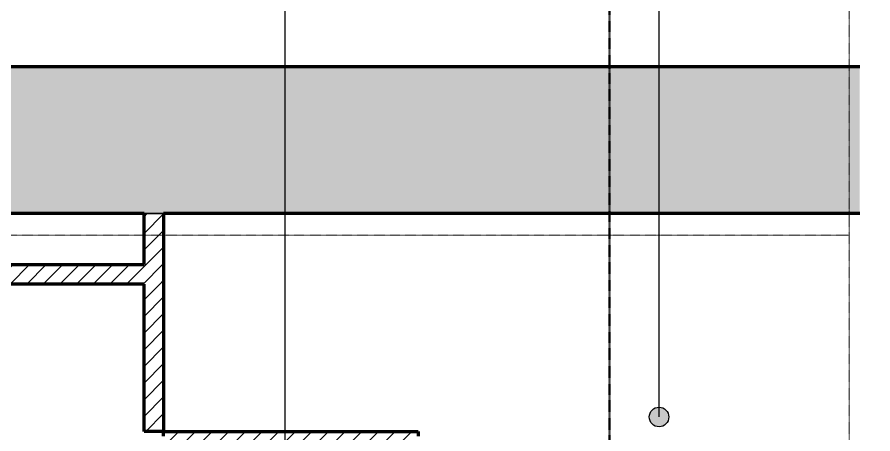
# Model space of a CAD drawing. Header units: millimetres. Extents: x -853228 to -744682, y -17776 to 32484.
# Drawn here: x -787378 to -778642, y 10169 to 14417 of the extents above; entities that cross this region are included whole.
import ezdxf

# ---------------------------------------------------------------- set-up
doc = ezdxf.new("R2010")
doc.units = ezdxf.units.MM
doc.linetypes.add('DPA_Grid _ Level 100', pattern=[10, 5.5, -1.6, 1.3, -1.6])
for name, color, linetype, lineweight in [('A-FLOR-E', 2, 'Continuous', 35), ('A-ROOM-IDEN', 3, 'Continuous', 25), ('A-WALL', 5, 'Continuous', 35), ('A-WALL-PATT', 1, 'Continuous', 9), ('G-ANNO-SECL', 3, 'Continuous', 9), ('S-GRID', 251, 'Continuous', 9)]:
    doc.layers.add(name, color=color, linetype=linetype, lineweight=lineweight)
pattern_1 = [(45, (0, 0), (-84.852814, 84.852814), [])]

# ---------------------------------------------------------------- blocks, each defined once
blk = doc.blocks.new('*U393')
at = {"layer": 'S-GRID', "linetype": 'DPA_Grid _ Level 100'}
for p, q in [((22800, -21354.7), (22800, 16961.2)), ((22800, 8615), (-50209.7, 8615))]:
    blk.add_line(p, q, dxfattribs=at)

msp = doc.modelspace()

# ---------------------------------------------------------------- hatches: boundary and pattern name
at = {"layer": 'A-ROOM-IDEN'}
h = msp.add_hatch(color=256, dxfattribs=at)
edge = h.paths.add_edge_path()
edge.add_arc((-780824.7, 10340.9), 100, 0, 360)
at = {"layer": 'A-WALL-PATT', "lineweight": 9}
h = msp.add_hatch(dxfattribs=at)
h.set_pattern_fill('FP_1', color=256, style=0, pattern_type=2)
h.set_pattern_definition([(50, (0, 0), (728.7365, -63.75582), [76.2, -838.2]), (355, (0, 0), (-140.9716, 764.2276), [60.96, -670.56]), (100.451, (60.7, -5.3), (587.77, 700.46675), [64.76, -712.36]), (46.184, (0, 203.2), (1084.3162, -168.171), [114.3, -1257.3]), (96.636, (90.4, 189.2), (949.6099, 989.7098), [97.14, -1068.54]), (351.184, (0, 203.2), (949.6206, 989.7012), [91.44, -1005.84]), (21, (101.6, 152.4), (606.45787, -409.06057), [76.2, -838.2]), (326, (101.6, 152.4), (247.20834, 736.7529), [60.96, -670.56]), (71.451, (152.14, 118.3), (853.66825, 327.6855), [64.76, -712.36]), (37.5, (0, 0), (12.35469, 338.22012), [33.528, -628.904, 33.528, -647.192, -673.1]), (37.5, (0, 0), (12.35469, 338.22012), [-1343.152, 33.528, -639.572]), (7.5, (0, 0), (267.27887, 400.72213), [33.528, -354.584, 33.528, -613.664, -256.54]), (7.5, (0, 0), (267.27887, 400.72213), [-1035.304, 33.528, -223.012]), (327.5, (-226.57, 0), (542.36333, -22.915345), [33.528, -220.472, 33.528, -758.952, -1051.56]), (327.5, (-226.57, 0), (542.36333, -22.915345), [-1046.48, 33.528, -1018.032]), (317.5, (-328.17, 0), (592.51696, 101.7071), [33.528, -296.672, 33.528, -492.76, -746.76]), (317.5, (-328.17, 0), (592.51696, 101.7071), [-856.488, 33.528, -713.232])])
h.paths.add_polyline_path([(-778775, 12414), (-778775, 13914), (-848907.4, 13914), (-848907.4, 12414), (-785882.4, 12414)])
h = msp.add_hatch(dxfattribs=at)
h.set_pattern_fill('FP_2', color=256, style=0, pattern_type=2)
h.set_pattern_definition(pattern_1)
h.paths.add_polyline_path([(-785882.4, 11894), (-785882.4, 12414), (-786082.4, 12414), (-786082.4, 11894)])
h = msp.add_hatch(dxfattribs=at)
h.set_pattern_fill('FP_2', color=256, style=0, pattern_type=2)
h.set_pattern_definition(pattern_1)
h.paths.add_polyline_path([(-785882.4, 11694), (-785882.4, 11894), (-826682.4, 11894), (-826682.4, 11694), (-786082.4, 11694)])
h = msp.add_hatch(dxfattribs=at)
h.set_pattern_fill('FP_2', color=256, style=0, pattern_type=2)
h.set_pattern_definition(pattern_1)
h.paths.add_polyline_path([(-785882.4, 10194), (-785882.4, 11694), (-786082.4, 11694), (-786082.4, 10194)])
h = msp.add_hatch(dxfattribs=at)
h.set_pattern_fill('FP_2', color=256, style=0, pattern_type=2)
h.set_pattern_definition(pattern_1)
h.paths.add_polyline_path([(-783282.4, 9994), (-783282.4, 10194), (-785882.4, 10194), (-785882.4, 9994)])

# ---------------------------------------------------------------- linework, layer by layer
msp.add_spline([(-835882.4, 3579), (-801682.4, 12088.5), (-758836, 27096.5), (-744682.4, 3579)], degree=3)
at = {"layer": 'A-FLOR-E'}
for p, q in [((-848907.4, 12414), (-778775, 12414)), ((-778775, 12414), (-848907.4, 12414)), ((-848907.4, 12414), (-778775, 12414)), ((-778775, 12414), (-848907.4, 12414))]:
    msp.add_line(p, q, dxfattribs=at)
at = {"layer": 'A-ROOM-IDEN'}
for p, q in [((-784640.8, 8324.8), (-784640.8, 17897.7)), ((-780824.7, 10340.9), (-780824.7, 16394.9))]:
    msp.add_line(p, q, dxfattribs=at)
msp.add_circle((-780824.7, 10340.9), 100, dxfattribs=at)
at = {"layer": 'A-WALL', "color": 7, "lineweight": 70}
for p, q in [((-847407.4, 13914), (-778775, 13914)), ((-786082.4, 12414), (-807982.4, 12414)), ((-786082.4, 11894), (-786082.4, 12414)), ((-778775, 12414), (-785882.4, 12414)), ((-785882.4, 12414), (-785882.4, 11894)), ((-807982.4, 11894), (-786082.4, 11894)), ((-785882.4, 11894), (-785882.4, 11694)), ((-786082.4, 11694), (-807982.4, 11694)), ((-786082.4, 10194), (-786082.4, 11694)), ((-785882.4, 11694), (-785882.4, 10194)), ((-785882.4, 10194), (-786082.4, 10194)), ((-785882.4, 10194), (-783282.4, 10194)), ((-785882.4, 10144), (-785882.4, 10194)), ((-783282.4, 10194), (-783282.4, 10144))]:
    msp.add_line(p, q, dxfattribs=at)
at = {"layer": 'A-WALL', "lineweight": 9}
msp.add_line((-786082.4, 12414), (-785882.4, 12414), dxfattribs=at)
at = {"layer": 'G-ANNO-SECL', "linetype": 'DPA_Grid _ Level 100', "lineweight": 50}
msp.add_line((-781329.4, 20644), (-781329.4, -16698.9), dxfattribs=at)

# ---------------------------------------------------------------- block references
msp.add_blockref('*U393', (-801682.4, 3579))

doc.saveas('drawing.dxf')
